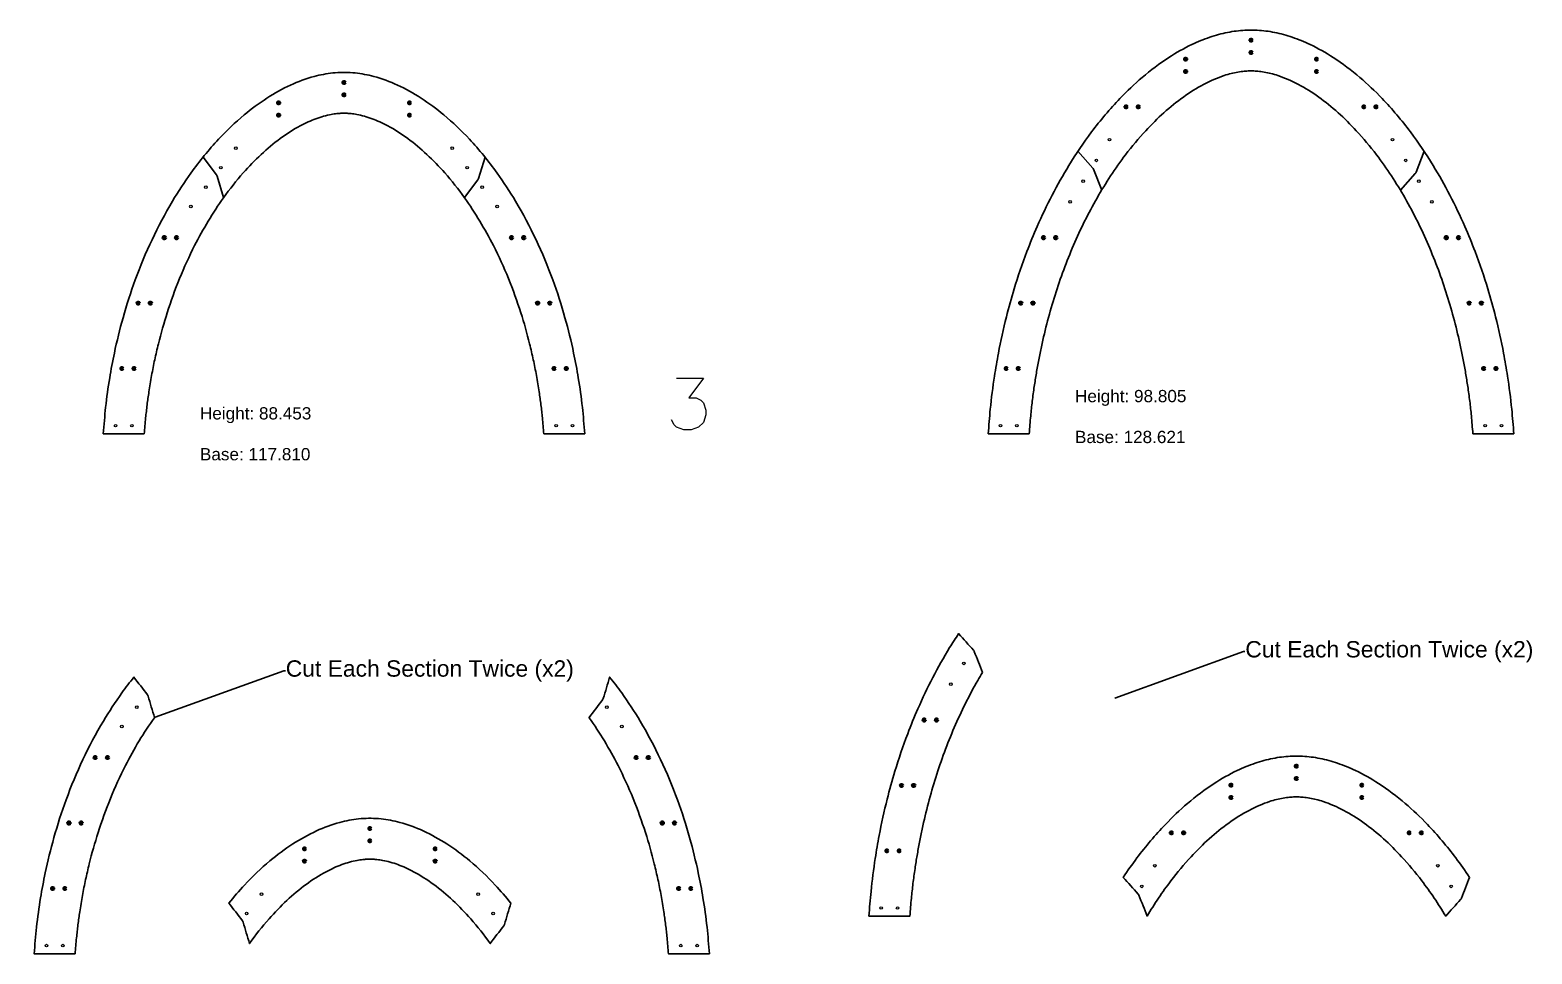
# Model space of a CAD drawing. Header units: inches. Extents: x 4 to 687, y -2 to 242.
# Drawn here: x 3.5 to 371, y 3.1 to 229.2 of the extents above; entities that cross this region are included whole.
import ezdxf
from ezdxf import colors
from ezdxf.entities.mleader import LeaderData, LeaderLine
from ezdxf.math import Vec2, Vec3

# ---------------------------------------------------------------- set-up
doc = ezdxf.new("R2010")
doc.units = ezdxf.units.IN
doc.header["$MEASUREMENT"] = 0
doc.header["$PDMODE"] = 32
doc.header["$PDSIZE"] = 0.5
for name, color, linetype, lineweight in [('Annotation', 7, 'Continuous', 9), ('Drilling', 3, 'Continuous', 13), ('Engrave', 4, 'Continuous', 50)]:
    doc.layers.add(name, color=color, linetype=linetype, lineweight=lineweight)
doc.styles.get("Standard").update_dxf_attribs({"font": 'Arial.ttf'})

# ---------------------------------------------------------------- blocks, each defined once
blk = doc.blocks.new('*U155')
at = {"layer": 'Engrave'}
blk.add_point((0, 0), dxfattribs=at)
blk = doc.blocks.new('*U156')
at = {"layer": 'Engrave', "color": 0, "linetype": 'ByBlock', "lineweight": -2, "transparency": 16777216}
for p in [(0, 0), (3, 0)]:
    blk.add_blockref('*U155', p, dxfattribs=at)
blk = doc.blocks.new('*U157')
at = {"layer": 'Engrave'}
blk.add_point((0, 0), dxfattribs=at)
blk = doc.blocks.new('*U158')
at = {"layer": 'Engrave', "color": 0, "linetype": 'ByBlock', "lineweight": -2, "transparency": 16777216}
for p in [(0, 0), (3, 0)]:
    blk.add_blockref('*U157', p, dxfattribs=at)
blk = doc.blocks.new('*U159')
at = {"layer": 'Engrave'}
blk.add_point((0, 0), dxfattribs=at)
blk = doc.blocks.new('*U160')
at = {"layer": 'Engrave', "color": 0, "linetype": 'ByBlock', "lineweight": -2, "transparency": 16777216}
for p in [(0, 0), (3, 0)]:
    blk.add_blockref('*U159', p, dxfattribs=at)
blk = doc.blocks.new('*U161')
at = {"layer": 'Engrave'}
blk.add_point((0, 0), dxfattribs=at)
blk = doc.blocks.new('*U162')
at = {"layer": 'Engrave', "color": 0, "linetype": 'ByBlock', "lineweight": -2, "transparency": 16777216}
for p in [(0, 0), (3, 0)]:
    blk.add_blockref('*U161', p, dxfattribs=at)
blk = doc.blocks.new('*U163')
at = {"layer": 'Engrave'}
blk.add_point((0, 0), dxfattribs=at)
blk = doc.blocks.new('*U164')
at = {"layer": 'Engrave', "color": 0, "linetype": 'ByBlock', "lineweight": -2, "transparency": 16777216}
for p in [(0, 0), (3, 0)]:
    blk.add_blockref('*U163', p, dxfattribs=at)
blk = doc.blocks.new('*U165')
at = {"layer": 'Engrave'}
blk.add_point((0, 0), dxfattribs=at)
blk = doc.blocks.new('*U166')
at = {"layer": 'Engrave', "color": 0, "linetype": 'ByBlock', "lineweight": -2, "transparency": 16777216}
for p in [(0, 0), (3, 0)]:
    blk.add_blockref('*U165', p, dxfattribs=at)
blk = doc.blocks.new('*U167')
at = {"layer": 'Engrave'}
blk.add_point((0, 0), dxfattribs=at)
blk = doc.blocks.new('*U168')
at = {"layer": 'Engrave', "color": 0, "linetype": 'ByBlock', "lineweight": -2, "transparency": 16777216}
for p in [(0, 0), (3, 0)]:
    blk.add_blockref('*U167', p, dxfattribs=at)
blk = doc.blocks.new('*U169')
at = {"layer": 'Engrave'}
blk.add_point((0, 0), dxfattribs=at)
blk = doc.blocks.new('*U170')
at = {"layer": 'Engrave', "color": 0, "linetype": 'ByBlock', "lineweight": -2, "transparency": 16777216}
for p in [(0, 0), (3, 0)]:
    blk.add_blockref('*U169', p, dxfattribs=at)
blk = doc.blocks.new('*U171')
at = {"layer": 'Engrave'}
blk.add_point((0, 0), dxfattribs=at)
blk = doc.blocks.new('*U172')
at = {"layer": 'Engrave', "color": 0, "linetype": 'ByBlock', "lineweight": -2, "transparency": 16777216}
for p in [(0, 0), (3, 0)]:
    blk.add_blockref('*U171', p, dxfattribs=at)
blk = doc.blocks.new('*U173')
at = {"layer": 'Engrave'}
blk.add_point((0, 0), dxfattribs=at)
blk = doc.blocks.new('*U174')
at = {"layer": 'Engrave', "color": 0, "linetype": 'ByBlock', "lineweight": -2, "transparency": 16777216}
for p in [(0, 0), (3, 0)]:
    blk.add_blockref('*U173', p, dxfattribs=at)
blk = doc.blocks.new('*U175')
at = {"layer": 'Engrave'}
blk.add_point((0, 0), dxfattribs=at)
blk = doc.blocks.new('*U176')
at = {"layer": 'Engrave', "color": 0, "linetype": 'ByBlock', "lineweight": -2, "transparency": 16777216}
for p in [(0, 0), (3, 0)]:
    blk.add_blockref('*U175', p, dxfattribs=at)
blk = doc.blocks.new('*U185')
at = {"layer": 'Engrave'}
blk.add_point((0, 0), dxfattribs=at)
blk = doc.blocks.new('*U186')
at = {"layer": 'Engrave', "color": 0, "linetype": 'ByBlock', "lineweight": -2, "transparency": 16777216}
for p in [(0, 0), (3, 0)]:
    blk.add_blockref('*U185', p, dxfattribs=at)
blk = doc.blocks.new('*U177')
at = {"layer": 'Engrave'}
blk.add_point((0, 0), dxfattribs=at)
blk = doc.blocks.new('*U178')
at = {"layer": 'Engrave', "color": 0, "linetype": 'ByBlock', "lineweight": -2, "transparency": 16777216}
for p in [(0, 0), (3, 0)]:
    blk.add_blockref('*U177', p, dxfattribs=at)
blk = doc.blocks.new('*U179')
at = {"layer": 'Engrave'}
blk.add_point((0, 0), dxfattribs=at)
blk = doc.blocks.new('*U180')
at = {"layer": 'Engrave', "color": 0, "linetype": 'ByBlock', "lineweight": -2, "transparency": 16777216}
for p in [(0, 0), (3, 0)]:
    blk.add_blockref('*U179', p, dxfattribs=at)
blk = doc.blocks.new('*U181')
at = {"layer": 'Engrave'}
blk.add_point((0, 0), dxfattribs=at)
blk = doc.blocks.new('*U182')
at = {"layer": 'Engrave', "color": 0, "linetype": 'ByBlock', "lineweight": -2, "transparency": 16777216}
for p in [(0, 0), (3, 0)]:
    blk.add_blockref('*U181', p, dxfattribs=at)
blk = doc.blocks.new('*U183')
at = {"layer": 'Engrave'}
blk.add_point((0, 0), dxfattribs=at)
blk = doc.blocks.new('*U184')
at = {"layer": 'Engrave', "color": 0, "linetype": 'ByBlock', "lineweight": -2, "transparency": 16777216}
for p in [(0, 0), (3, 0)]:
    blk.add_blockref('*U183', p, dxfattribs=at)
blk = doc.blocks.new('*U189')
at = {"layer": 'Engrave'}
blk.add_point((0, 0), dxfattribs=at)
blk = doc.blocks.new('*U190')
at = {"layer": 'Engrave', "color": 0, "linetype": 'ByBlock', "lineweight": -2, "transparency": 16777216}
for p in [(0, 0), (3, 0)]:
    blk.add_blockref('*U189', p, dxfattribs=at)
blk = doc.blocks.new('*U191')
at = {"layer": 'Engrave'}
blk.add_point((0, 0), dxfattribs=at)
blk = doc.blocks.new('*U192')
at = {"layer": 'Engrave', "color": 0, "linetype": 'ByBlock', "lineweight": -2, "transparency": 16777216}
for p in [(0, 0), (3, 0)]:
    blk.add_blockref('*U191', p, dxfattribs=at)
blk = doc.blocks.new('*U193')
at = {"layer": 'Engrave'}
blk.add_point((0, 0), dxfattribs=at)
blk = doc.blocks.new('*U194')
at = {"layer": 'Engrave', "color": 0, "linetype": 'ByBlock', "lineweight": -2, "transparency": 16777216}
for p in [(0, 0), (3, 0)]:
    blk.add_blockref('*U193', p, dxfattribs=at)
blk = doc.blocks.new('*U195')
at = {"layer": 'Engrave'}
blk.add_point((0, 0), dxfattribs=at)
blk = doc.blocks.new('*U196')
at = {"layer": 'Engrave', "color": 0, "linetype": 'ByBlock', "lineweight": -2, "transparency": 16777216}
for p in [(0, 0), (3, 0)]:
    blk.add_blockref('*U195', p, dxfattribs=at)
blk = doc.blocks.new('*U197')
at = {"layer": 'Engrave'}
blk.add_point((0, 0), dxfattribs=at)
blk = doc.blocks.new('*U198')
at = {"layer": 'Engrave', "color": 0, "linetype": 'ByBlock', "lineweight": -2, "transparency": 16777216}
for p in [(0, 0), (3, 0)]:
    blk.add_blockref('*U197', p, dxfattribs=at)
blk = doc.blocks.new('*U187')
at = {"layer": 'Engrave'}
blk.add_point((0, 0), dxfattribs=at)
blk = doc.blocks.new('*U188')
at = {"layer": 'Engrave', "color": 0, "linetype": 'ByBlock', "lineweight": -2, "transparency": 16777216}
for p in [(0, 0), (3, 0)]:
    blk.add_blockref('*U187', p, dxfattribs=at)
blk = doc.blocks.new('*U237')
at = {"layer": 'Engrave'}
blk.add_point((0, 0), dxfattribs=at)
blk = doc.blocks.new('*U238')
at = {"layer": 'Engrave', "color": 0, "linetype": 'ByBlock', "lineweight": -2, "transparency": 16777216}
for p in [(0, 0), (3, 0)]:
    blk.add_blockref('*U237', p, dxfattribs=at)
blk = doc.blocks.new('*U239')
at = {"layer": 'Engrave'}
blk.add_point((0, 0), dxfattribs=at)
blk = doc.blocks.new('*U240')
at = {"layer": 'Engrave', "color": 0, "linetype": 'ByBlock', "lineweight": -2, "transparency": 16777216}
for p in [(0, 0), (3, 0)]:
    blk.add_blockref('*U239', p, dxfattribs=at)
blk = doc.blocks.new('*U241')
at = {"layer": 'Engrave'}
blk.add_point((0, 0), dxfattribs=at)
blk = doc.blocks.new('*U242')
at = {"layer": 'Engrave', "color": 0, "linetype": 'ByBlock', "lineweight": -2, "transparency": 16777216}
for p in [(0, 0), (3, 0)]:
    blk.add_blockref('*U241', p, dxfattribs=at)
blk = doc.blocks.new('*U243')
at = {"layer": 'Engrave'}
blk.add_point((0, 0), dxfattribs=at)
blk = doc.blocks.new('*U244')
at = {"layer": 'Engrave', "color": 0, "linetype": 'ByBlock', "lineweight": -2, "transparency": 16777216}
for p in [(0, 0), (3, 0)]:
    blk.add_blockref('*U243', p, dxfattribs=at)
blk = doc.blocks.new('*U245')
at = {"layer": 'Engrave'}
blk.add_point((0, 0), dxfattribs=at)
blk = doc.blocks.new('*U246')
at = {"layer": 'Engrave', "color": 0, "linetype": 'ByBlock', "lineweight": -2, "transparency": 16777216}
for p in [(0, 0), (3, 0)]:
    blk.add_blockref('*U245', p, dxfattribs=at)
blk = doc.blocks.new('*U247')
at = {"layer": 'Engrave'}
blk.add_point((0, 0), dxfattribs=at)
blk = doc.blocks.new('*U248')
at = {"layer": 'Engrave', "color": 0, "linetype": 'ByBlock', "lineweight": -2, "transparency": 16777216}
for p in [(0, 0), (3, 0)]:
    blk.add_blockref('*U247', p, dxfattribs=at)
blk = doc.blocks.new('*U251')
at = {"layer": 'Engrave'}
blk.add_point((0, 0), dxfattribs=at)
blk = doc.blocks.new('*U252')
at = {"layer": 'Engrave', "color": 0, "linetype": 'ByBlock', "lineweight": -2, "transparency": 16777216}
for p in [(0, 0), (3, 0)]:
    blk.add_blockref('*U251', p, dxfattribs=at)
blk = doc.blocks.new('*U253')
at = {"layer": 'Engrave'}
blk.add_point((0, 0), dxfattribs=at)
blk = doc.blocks.new('*U254')
at = {"layer": 'Engrave', "color": 0, "linetype": 'ByBlock', "lineweight": -2, "transparency": 16777216}
for p in [(0, 0), (3, 0)]:
    blk.add_blockref('*U253', p, dxfattribs=at)
blk = doc.blocks.new('*U249')
at = {"layer": 'Engrave'}
blk.add_point((0, 0), dxfattribs=at)
blk = doc.blocks.new('*U250')
at = {"layer": 'Engrave', "color": 0, "linetype": 'ByBlock', "lineweight": -2, "transparency": 16777216}
for p in [(0, 0), (3, 0)]:
    blk.add_blockref('*U249', p, dxfattribs=at)
blk = doc.blocks.new('*U261')
at = {"layer": 'Engrave'}
blk.add_point((0, 0), dxfattribs=at)
blk = doc.blocks.new('*U262')
at = {"layer": 'Engrave', "color": 0, "linetype": 'ByBlock', "lineweight": -2, "transparency": 16777216}
for p in [(0, 0), (3, 0)]:
    blk.add_blockref('*U261', p, dxfattribs=at)
blk = doc.blocks.new('*U263')
at = {"layer": 'Engrave'}
blk.add_point((0, 0), dxfattribs=at)
blk = doc.blocks.new('*U264')
at = {"layer": 'Engrave', "color": 0, "linetype": 'ByBlock', "lineweight": -2, "transparency": 16777216}
for p in [(0, 0), (3, 0)]:
    blk.add_blockref('*U263', p, dxfattribs=at)
blk = doc.blocks.new('*U265')
at = {"layer": 'Engrave'}
blk.add_point((0, 0), dxfattribs=at)
blk = doc.blocks.new('*U266')
at = {"layer": 'Engrave', "color": 0, "linetype": 'ByBlock', "lineweight": -2, "transparency": 16777216}
for p in [(0, 0), (3, 0)]:
    blk.add_blockref('*U265', p, dxfattribs=at)
blk = doc.blocks.new('*U267')
at = {"layer": 'Engrave'}
blk.add_point((0, 0), dxfattribs=at)
blk = doc.blocks.new('*U268')
at = {"layer": 'Engrave', "color": 0, "linetype": 'ByBlock', "lineweight": -2, "transparency": 16777216}
for p in [(0, 0), (3, 0)]:
    blk.add_blockref('*U267', p, dxfattribs=at)
blk = doc.blocks.new('*U269')
at = {"layer": 'Engrave'}
blk.add_point((0, 0), dxfattribs=at)
blk = doc.blocks.new('*U270')
at = {"layer": 'Engrave', "color": 0, "linetype": 'ByBlock', "lineweight": -2, "transparency": 16777216}
for p in [(0, 0), (3, 0)]:
    blk.add_blockref('*U269', p, dxfattribs=at)
blk = doc.blocks.new('*U273')
at = {"layer": 'Engrave'}
blk.add_point((0, 0), dxfattribs=at)
blk = doc.blocks.new('*U274')
at = {"layer": 'Engrave', "color": 0, "linetype": 'ByBlock', "lineweight": -2, "transparency": 16777216}
for p in [(0, 0), (3, 0)]:
    blk.add_blockref('*U273', p, dxfattribs=at)
blk = doc.blocks.new('*U271')
at = {"layer": 'Engrave'}
blk.add_point((0, 0), dxfattribs=at)
blk = doc.blocks.new('*U272')
at = {"layer": 'Engrave', "color": 0, "linetype": 'ByBlock', "lineweight": -2, "transparency": 16777216}
for p in [(0, 0), (3, 0)]:
    blk.add_blockref('*U271', p, dxfattribs=at)
blk = doc.blocks.new('*U275')
at = {"layer": 'Engrave'}
blk.add_point((0, 0), dxfattribs=at)
blk = doc.blocks.new('*U276')
at = {"layer": 'Engrave', "color": 0, "linetype": 'ByBlock', "lineweight": -2, "transparency": 16777216}
for p in [(0, 0), (3, 0)]:
    blk.add_blockref('*U275', p, dxfattribs=at)
blk = doc.blocks.new('*U277')
at = {"layer": 'Engrave'}
blk.add_point((0, 0), dxfattribs=at)
blk = doc.blocks.new('*U278')
at = {"layer": 'Engrave', "color": 0, "linetype": 'ByBlock', "lineweight": -2, "transparency": 16777216}
for p in [(0, 0), (3, 0)]:
    blk.add_blockref('*U277', p, dxfattribs=at)
blk = doc.blocks.new('*U279')
at = {"layer": 'Engrave'}
blk.add_point((0, 0), dxfattribs=at)
blk = doc.blocks.new('*U280')
at = {"layer": 'Engrave', "color": 0, "linetype": 'ByBlock', "lineweight": -2, "transparency": 16777216}
for p in [(0, 0), (3, 0)]:
    blk.add_blockref('*U279', p, dxfattribs=at)

msp = doc.modelspace()

# ---------------------------------------------------------------- linework, layer by layer
for p, q in [((259.94, 199.49), (263.59, 195.4)), ((344.66, 199.49), (342.68, 194.38)), ((45.87, 198.06), (49.18, 193.72)), ((114.86, 198.06), (113.29, 192.82)), ((265.76, 189.99), (263.78, 195.1)), ((50.91, 188.16), (49.35, 193.4)), ((109.82, 188.16), (113.13, 192.5)), ((338.84, 189.99), (342.49, 194.07)), ((21.46, 130.36), (31.49, 130.36)), ((129.23, 130.36), (139.27, 130.36)), ((237.99, 130.36), (248.02, 130.36)), ((356.58, 130.36), (366.61, 130.36))]:
    msp.add_line(p, q)
for points, knots in [([(237.99, 130.36), (238.14, 132.37), (238.5, 137.1), (239.36, 143.68), (240.64, 151.22), (242.21, 158.34), (244.52, 166.65), (247.03, 174.05), (250.15, 181.7), (253.52, 188.78), (257.89, 196.54), (263.32, 204.56), (269.36, 211.75), (275.74, 217.82), (281.63, 222.28), (287.26, 225.47), (292.1, 227.46), (296.46, 228.66), (299.87, 229.11), (301.8, 229.16), (302.3, 229.16)], [0, 0, 0, 0, 9.558963, 22.447899, 31.403828, 45.750678, 56.957215, 72.249697, 82.725881, 96.057807, 109.307282, 124.882223, 141.850524, 153.657793, 166.513956, 176.730128, 184.178553, 191.276703, 198.048576, 200.412725, 200.412725, 200.412725, 200.412725]), ([(366.61, 130.36), (366.45, 132.37), (366.09, 137.1), (365.23, 143.68), (363.95, 151.22), (362.38, 158.34), (360.08, 166.65), (357.56, 174.05), (354.44, 181.7), (351.07, 188.78), (346.7, 196.54), (341.28, 204.56), (335.23, 211.75), (328.86, 217.82), (322.96, 222.28), (317.34, 225.47), (312.49, 227.46), (308.14, 228.66), (304.73, 229.11), (302.8, 229.16), (302.3, 229.16)], [0, 0, 0, 0, 9.558963, 22.447899, 31.403828, 45.750678, 56.957215, 72.249697, 82.725881, 96.057807, 109.307282, 124.882223, 141.850524, 153.657793, 166.513956, 176.730128, 184.178553, 191.276703, 198.048576, 200.412725, 200.412725, 200.412725, 200.412725]), ([(21.46, 130.36), (21.63, 132.52), (21.99, 137.1), (22.92, 143.69), (24.29, 151.03), (26.26, 159.07), (29.26, 168.37), (33.23, 177.93), (37.85, 186.66), (43.26, 194.93), (49.06, 202.09), (55.4, 208.16), (61.33, 212.58), (67.07, 215.79), (72.53, 217.82), (76.88, 218.65), (79.34, 218.81), (80.26, 218.81), (80.36, 218.81)], [0, 0, 0, 0, 10.270593, 21.73573, 31.519656, 45.582042, 60.919548, 77.731039, 94.550371, 107.591265, 124.47983, 138.046093, 149.023123, 159.439634, 169.10496, 176.444361, 180.296817, 180.786068, 180.786068, 180.786068, 180.786068]), ([(139.27, 130.36), (139.09, 132.52), (138.73, 137.1), (137.8, 143.69), (136.43, 151.03), (134.46, 159.07), (131.47, 168.37), (127.49, 177.93), (122.87, 186.66), (117.46, 194.93), (111.66, 202.09), (105.32, 208.16), (99.39, 212.58), (93.65, 215.79), (88.19, 217.82), (83.85, 218.65), (81.38, 218.81), (80.46, 218.81), (80.36, 218.81)], [0, 0, 0, 0, 10.270593, 21.73573, 31.519656, 45.582042, 60.919548, 77.731039, 94.550371, 107.591265, 124.47983, 138.046093, 149.023123, 159.439634, 169.10496, 176.444361, 180.296817, 180.786068, 180.786068, 180.786068, 180.786068]), ([(248.02, 130.36), (248.13, 131.86), (248.25, 133.33), (248.44, 135.35), (248.5, 135.94), (248.63, 137.14), (248.7, 137.74), (248.92, 139.55), (249.08, 140.76), (249.42, 143.06), (249.59, 144.15), (249.96, 146.32), (250.15, 147.39), (250.56, 149.54), (250.78, 150.61), (251.47, 153.81), (251.98, 155.93), (253.09, 160.15), (253.7, 162.25), (255.66, 168.47), (257.16, 172.54), (260.58, 180.47), (262.49, 184.33), (266.74, 191.75), (269.06, 195.31), (273.17, 200.7), (274.81, 202.67), (277.97, 206.08), (279.46, 207.56), (282.53, 210.32), (284.12, 211.61), (287.36, 213.94), (289.03, 214.98), (292.38, 216.76), (294.07, 217.49), (296.87, 218.4), (297.99, 218.69), (299.61, 218.97), (300.14, 219.04), (301.09, 219.13), (301.51, 219.15), (302.06, 219.16), (302.18, 219.16), (302.29, 219.16)], [1.206052, 1.206052, 1.206052, 1.206052, 8.424249, 8.424249, 11.507968, 11.507968, 14.591686, 14.591686, 20.759123, 20.759123, 26.289396, 26.289396, 31.819669, 31.819669, 37.349942, 37.349942, 48.410487, 48.410487, 59.471033, 59.471033, 81.592124, 81.592124, 103.713215, 103.713215, 125.834307, 125.834307, 139.450749, 139.450749, 150.813054, 150.813054, 162.17536, 162.17536, 173.537665, 173.537665, 184.89997, 184.89997, 192.591366, 192.591366, 196.346134, 196.346134, 199.572755, 199.572755, 200.412725, 200.412725, 200.412725, 200.412725]), ([(356.58, 130.36), (356.46, 131.86), (356.35, 133.33), (356.16, 135.35), (356.1, 135.94), (355.97, 137.14), (355.9, 137.74), (355.68, 139.55), (355.51, 140.76), (355.17, 143.06), (355, 144.15), (354.63, 146.32), (354.44, 147.39), (354.03, 149.54), (353.81, 150.61), (353.12, 153.81), (352.62, 155.93), (351.5, 160.15), (350.9, 162.25), (348.94, 168.47), (347.43, 172.54), (344.01, 180.47), (342.1, 184.33), (337.86, 191.75), (335.53, 195.31), (331.42, 200.7), (329.78, 202.67), (326.62, 206.08), (325.14, 207.56), (322.06, 210.32), (320.48, 211.61), (317.23, 213.94), (315.56, 214.98), (312.21, 216.76), (310.52, 217.49), (307.72, 218.4), (306.6, 218.69), (304.98, 218.97), (304.46, 219.04), (303.51, 219.13), (303.08, 219.15), (302.53, 219.16), (302.42, 219.16), (302.3, 219.16)], [1.206052, 1.206052, 1.206052, 1.206052, 8.424249, 8.424249, 11.507968, 11.507968, 14.591686, 14.591686, 20.759123, 20.759123, 26.289396, 26.289396, 31.819669, 31.819669, 37.349942, 37.349942, 48.410487, 48.410487, 59.471033, 59.471033, 81.592124, 81.592124, 103.713215, 103.713215, 125.834307, 125.834307, 139.450749, 139.450749, 150.813054, 150.813054, 162.17536, 162.17536, 173.537665, 173.537665, 184.89997, 184.89997, 192.591366, 192.591366, 196.346134, 196.346134, 199.572755, 199.572755, 200.412725, 200.412725, 200.412725, 200.412725]), ([(31.49, 130.36), (31.6, 131.69), (31.7, 132.99), (31.87, 134.79), (31.93, 135.32), (32.05, 136.38), (32.11, 136.91), (32.31, 138.51), (32.46, 139.58), (32.82, 141.97), (33.04, 143.29), (33.52, 145.91), (33.77, 147.21), (34.33, 149.8), (34.62, 151.09), (35.58, 154.94), (36.3, 157.48), (38.91, 165.67), (41.14, 171.18), (45.9, 180.52), (48.26, 184.46), (52.4, 190.25), (54, 192.28), (57.09, 195.78), (58.55, 197.29), (61.57, 200.11), (63.14, 201.43), (66.35, 203.79), (67.99, 204.84), (70.93, 206.41), (72.22, 207), (74.76, 207.93), (76.01, 208.28), (77.7, 208.59), (78.17, 208.66), (78.94, 208.75), (79.25, 208.77), (79.74, 208.8), (79.93, 208.81), (80.19, 208.81), (80.27, 208.81), (80.35, 208.81), (80.35, 208.81), (80.35, 208.81), (80.35, 208.81), (80.36, 208.81), (80.36, 208.81), (80.36, 208.81)], [1.265968, 1.265968, 1.265968, 1.265968, 7.666515, 7.666515, 10.43419, 10.43419, 13.201864, 13.201864, 18.737214, 18.737214, 25.507193, 25.507193, 32.277173, 32.277173, 39.047153, 39.047153, 52.587113, 52.587113, 83.168983, 83.168983, 107.134034, 107.134034, 120.952474, 120.952474, 132.402906, 132.402906, 143.853337, 143.853337, 155.303769, 155.303769, 164.121226, 164.121226, 172.938683, 172.938683, 176.307598, 176.307598, 178.643052, 178.643052, 180.153311, 180.153311, 180.786068, 180.786068, 180.786068, 180.81195, 180.81195, 180.81195, 180.829482, 180.829482, 180.829482, 180.829482]), ([(129.23, 130.36), (129.13, 131.69), (129.02, 132.99), (128.85, 134.79), (128.79, 135.32), (128.68, 136.38), (128.61, 136.91), (128.42, 138.51), (128.27, 139.58), (127.9, 141.97), (127.68, 143.29), (127.21, 145.91), (126.95, 147.21), (126.4, 149.8), (126.1, 151.09), (125.14, 154.94), (124.42, 157.48), (121.81, 165.67), (119.58, 171.18), (114.82, 180.52), (112.46, 184.46), (108.33, 190.25), (106.72, 192.28), (103.63, 195.78), (102.17, 197.29), (99.15, 200.11), (97.58, 201.43), (94.38, 203.79), (92.73, 204.84), (89.79, 206.41), (88.5, 207), (85.96, 207.93), (84.72, 208.28), (83.02, 208.59), (82.56, 208.66), (81.78, 208.75), (81.47, 208.77), (80.98, 208.8), (80.79, 208.81), (80.53, 208.81), (80.46, 208.81), (80.38, 208.81), (80.37, 208.81), (80.37, 208.81), (80.37, 208.81), (80.37, 208.81), (80.36, 208.81), (80.36, 208.81)], [1.265968, 1.265968, 1.265968, 1.265968, 7.666515, 7.666515, 10.43419, 10.43419, 13.201864, 13.201864, 18.737214, 18.737214, 25.507193, 25.507193, 32.277173, 32.277173, 39.047153, 39.047153, 52.587113, 52.587113, 83.168983, 83.168983, 107.134034, 107.134034, 120.952474, 120.952474, 132.402906, 132.402906, 143.853337, 143.853337, 155.303769, 155.303769, 164.121226, 164.121226, 172.938683, 172.938683, 176.307598, 176.307598, 178.643052, 178.643052, 180.153311, 180.153311, 180.786068, 180.786068, 180.786068, 180.81195, 180.81195, 180.81195, 180.829482, 180.829482, 180.829482, 180.829482]), ([(236.57, 71.97), (235.91, 73.68), (235.25, 75.38), (234.59, 77.08), (234.55, 77.2), (234.49, 77.3), (234.41, 77.39), (233.19, 78.75), (231.97, 80.11), (230.75, 81.47), (230, 80.34), (227.76, 76.84), (224.34, 70.76), (220.97, 63.69), (217.85, 56.04), (215.33, 48.64), (213.03, 40.32), (211.46, 33.2), (210.18, 25.67), (209.32, 19.09), (208.96, 14.36), (208.8, 12.34), (212.15, 12.34), (215.49, 12.34), (218.83, 12.34), (218.95, 13.85), (219.06, 15.31), (219.25, 17.33), (219.31, 17.93), (219.44, 19.13), (219.51, 19.73), (219.73, 21.54), (219.9, 22.75), (220.24, 25.05), (220.41, 26.14), (220.78, 28.3), (220.97, 29.38), (221.38, 31.52), (221.6, 32.59), (222.29, 35.8), (222.8, 37.92), (223.91, 42.14), (224.51, 44.23), (226.47, 50.46), (227.98, 54.53), (231.4, 62.46), (233.31, 66.32), (235.81, 70.68), (236.19, 71.33), (236.57, 71.97)], [0, 0, 0, 0, 1, 1, 1, 1.359072, 1.359072, 1.359072, 2.359072, 2.359072, 2.359072, 8.782548, 22.032023, 35.363948, 45.840133, 61.132615, 72.339151, 86.686002, 95.641931, 108.530866, 118.08983, 118.08983, 118.08983, 119.08983, 119.08983, 119.08983, 126.308027, 126.308027, 129.391746, 129.391746, 132.475464, 132.475464, 138.642902, 138.642902, 144.173174, 144.173174, 149.703447, 149.703447, 155.23372, 155.23372, 166.294266, 166.294266, 177.354811, 177.354811, 199.475902, 199.475902, 221.596993, 221.596993, 225.495156, 225.495156, 225.495156, 225.495156]), ([(33.99, 60.94), (33.47, 62.68), (32.95, 64.42), (32.43, 66.17), (32.39, 66.28), (32.34, 66.39), (32.26, 66.49), (31.16, 67.94), (30.05, 69.38), (28.95, 70.83), (27.93, 69.56), (25.28, 66.08), (20.94, 59.43), (16.31, 50.71), (12.34, 41.14), (9.34, 31.84), (7.37, 23.8), (6.01, 16.47), (5.08, 9.87), (4.71, 5.29), (4.54, 3.13), (7.88, 3.13), (11.23, 3.13), (14.57, 3.13), (14.68, 4.46), (14.78, 5.76), (14.96, 7.56), (15.01, 8.1), (15.13, 9.16), (15.19, 9.69), (15.39, 11.28), (15.54, 12.35), (15.9, 14.74), (16.12, 16.06), (16.6, 18.68), (16.85, 19.98), (17.41, 22.57), (17.71, 23.86), (18.66, 27.71), (19.38, 30.26), (21.99, 38.44), (24.22, 43.95), (28.98, 53.29), (31.34, 57.23), (33.97, 60.91), (33.98, 60.93), (33.99, 60.94)], [0, 0, 0, 0, 1, 1, 1, 1.360306, 1.360306, 1.360306, 2.360306, 2.360306, 2.360306, 10.045235, 23.086129, 39.905461, 56.716952, 72.054458, 86.116844, 95.900771, 107.365907, 117.6365, 117.6365, 117.6365, 118.6365, 118.6365, 118.6365, 125.037047, 125.037047, 127.804721, 127.804721, 130.572396, 130.572396, 136.107745, 136.107745, 142.877725, 142.877725, 149.647705, 149.647705, 156.417685, 156.417685, 169.957645, 169.957645, 200.539514, 200.539514, 224.504566, 224.504566, 224.578073, 224.578073, 224.578073, 224.578073]), ([(169.77, 3.13), (166.42, 3.13), (163.08, 3.13), (159.74, 3.13), (159.63, 4.46), (159.52, 5.76), (159.35, 7.56), (159.3, 8.1), (159.18, 9.16), (159.12, 9.69), (158.92, 11.28), (158.77, 12.35), (158.41, 14.74), (158.18, 16.06), (157.71, 18.68), (157.45, 19.98), (156.9, 22.57), (156.6, 23.86), (155.65, 27.71), (154.93, 30.26), (152.32, 38.44), (150.08, 43.95), (145.33, 53.29), (142.97, 57.23), (140.33, 60.91), (140.33, 60.93), (140.32, 60.94), (141.42, 62.38), (142.53, 63.83), (143.63, 65.28), (143.7, 65.37), (143.76, 65.48), (143.8, 65.6), (144.32, 67.34), (144.84, 69.08), (145.36, 70.83), (146.38, 69.56), (149.03, 66.08), (153.37, 59.43), (157.99, 50.71), (161.97, 41.14), (164.96, 31.84), (166.93, 23.8), (168.3, 16.47), (169.23, 9.87), (169.6, 5.29), (169.77, 3.13)], [0, 0, 0, 0, 1, 1, 1, 7.400546, 7.400546, 10.168221, 10.168221, 12.935896, 12.935896, 18.471245, 18.471245, 25.241225, 25.241225, 32.011205, 32.011205, 38.781185, 38.781185, 52.321144, 52.321144, 82.903014, 82.903014, 106.868066, 106.868066, 106.941572, 106.941572, 106.941572, 107.941572, 107.941572, 107.941572, 108.301878, 108.301878, 108.301878, 109.301878, 109.301878, 109.301878, 116.986807, 130.027702, 146.847034, 163.658524, 178.99603, 193.058416, 202.842343, 214.30748, 224.578073, 224.578073, 224.578073, 224.578073]), ([(313.4, 41.52), (313.51, 41.52), (313.63, 41.52), (314.18, 41.51), (314.61, 41.48), (315.56, 41.4), (316.08, 41.33), (317.7, 41.04), (318.82, 40.76), (321.62, 39.85), (323.31, 39.11), (326.66, 37.34), (328.33, 36.29), (331.58, 33.97), (333.16, 32.68), (336.23, 29.92), (337.72, 28.44), (340.88, 25.02), (342.52, 23.06), (346.18, 18.25), (348.13, 15.35), (349.94, 12.34), (351.16, 13.7), (352.37, 15.07), (353.59, 16.43), (353.67, 16.52), (353.74, 16.62), (353.78, 16.73), (354.44, 18.44), (355.1, 20.14), (355.76, 21.84), (354.69, 23.45), (351.5, 27.96), (346.33, 34.11), (339.95, 40.18), (334.06, 44.64), (328.44, 47.82), (323.59, 49.82), (319.24, 51.01), (315.82, 51.47), (313.9, 51.52), (313.4, 51.52), (312.9, 51.52), (310.97, 51.47), (307.55, 51.01), (303.2, 49.82), (298.35, 47.82), (292.73, 44.64), (286.84, 40.18), (280.46, 34.11), (275.29, 27.96), (272.11, 23.45), (271.03, 21.84), (272.25, 20.48), (273.47, 19.12), (274.69, 17.76), (274.77, 17.67), (274.83, 17.57), (274.88, 17.45), (275.54, 15.75), (276.2, 14.05), (276.85, 12.34), (278.66, 15.35), (280.61, 18.25), (284.27, 23.06), (285.91, 25.02), (289.07, 28.44), (290.56, 29.92), (293.63, 32.68), (295.22, 33.97), (298.46, 36.29), (300.13, 37.34), (303.48, 39.11), (305.17, 39.85), (307.97, 40.76), (309.09, 41.04), (310.71, 41.33), (311.23, 41.4), (312.19, 41.48), (312.61, 41.51), (313.16, 41.52), (313.28, 41.52), (313.39, 41.52)], [0, 0, 0, 0, 0.83997, 0.83997, 4.066592, 4.066592, 7.821359, 7.821359, 15.512755, 15.512755, 26.87506, 26.87506, 38.237366, 38.237366, 49.599671, 49.599671, 60.961977, 60.961977, 74.578419, 74.578419, 92.801347, 92.801347, 92.801347, 93.801347, 93.801347, 93.801347, 94.16042, 94.16042, 94.16042, 95.16042, 95.16042, 95.16042, 104.311885, 121.280187, 133.087455, 145.943618, 156.15979, 163.608216, 170.706365, 177.478238, 179.842388, 179.842388, 179.842388, 182.206538, 188.97841, 196.07656, 203.524985, 213.741157, 226.59732, 238.404589, 255.37289, 264.524356, 264.524356, 264.524356, 265.524356, 265.524356, 265.524356, 265.883428, 265.883428, 265.883428, 266.883428, 266.883428, 266.883428, 285.106356, 285.106356, 298.722799, 298.722799, 310.085104, 310.085104, 321.44741, 321.44741, 332.809715, 332.809715, 344.17202, 344.17202, 351.863416, 351.863416, 355.618183, 355.618183, 358.844805, 358.844805, 359.684775, 359.684775, 359.684775, 359.684775]), ([(55.51, 11.2), (55.58, 11.1), (55.64, 10.99), (55.67, 10.88), (56.19, 9.14), (56.71, 7.39), (57.23, 5.65), (58.74, 7.75), (60.33, 9.77), (63.41, 13.27), (64.87, 14.78), (67.9, 17.6), (69.46, 18.91), (72.67, 21.27), (74.32, 22.32), (77.26, 23.89), (78.55, 24.48), (81.09, 25.42), (82.33, 25.76), (84.03, 26.08), (84.49, 26.15), (85.27, 26.23), (85.58, 26.26), (86.07, 26.28), (86.26, 26.29), (86.52, 26.29), (86.59, 26.29), (86.67, 26.29), (86.67, 26.29), (86.68, 26.29), (86.68, 26.29), (86.68, 26.29), (86.68, 26.29), (86.69, 26.29), (86.69, 26.29), (86.69, 26.29), (86.69, 26.29), (86.7, 26.29), (86.7, 26.29), (86.7, 26.29), (86.78, 26.29), (86.86, 26.29), (87.12, 26.29), (87.3, 26.28), (87.79, 26.26), (88.1, 26.23), (88.88, 26.15), (89.35, 26.08), (91.04, 25.76), (92.29, 25.42), (94.83, 24.48), (96.12, 23.89), (99.05, 22.32), (100.7, 21.27), (103.91, 18.91), (105.48, 17.6), (108.5, 14.78), (109.96, 13.27), (113.04, 9.77), (114.63, 7.75), (116.14, 5.65), (117.24, 7.09), (118.35, 8.54), (119.45, 9.99), (119.53, 10.08), (119.58, 10.19), (119.62, 10.31), (120.14, 12.05), (120.66, 13.8), (121.18, 15.54), (119.96, 17.05), (116.81, 20.69), (111.65, 25.64), (105.72, 30.07), (99.97, 33.28), (94.52, 35.3), (90.17, 36.13), (87.71, 36.29), (86.79, 36.29), (86.69, 36.29), (86.58, 36.29), (85.67, 36.29), (83.2, 36.13), (78.85, 35.3), (73.4, 33.28), (67.65, 30.07), (61.72, 25.64), (56.56, 20.69), (53.41, 17.05), (52.19, 15.54), (53.3, 14.09), (54.4, 12.65), (55.51, 11.2)], [0, 0, 0, 0, 0.360306, 0.360306, 0.360306, 1.360306, 1.360306, 1.360306, 15.105239, 15.105239, 26.555671, 26.555671, 38.006102, 38.006102, 49.456534, 49.456534, 58.273991, 58.273991, 67.091448, 67.091448, 70.460362, 70.460362, 72.795817, 72.795817, 74.306076, 74.306076, 74.938833, 74.938833, 74.938833, 74.964715, 74.964715, 74.964715, 74.982247, 74.982247, 74.982247, 74.999779, 74.999779, 74.999779, 75.025661, 75.025661, 75.025661, 75.658418, 75.658418, 77.168677, 77.168677, 79.504131, 79.504131, 82.873046, 82.873046, 91.690503, 91.690503, 100.50796, 100.50796, 111.958392, 111.958392, 123.408823, 123.408823, 134.859255, 134.859255, 148.604188, 148.604188, 148.604188, 149.604188, 149.604188, 149.604188, 149.964494, 149.964494, 149.964494, 150.964494, 150.964494, 150.964494, 160.16813, 173.734392, 184.711423, 195.127933, 204.793259, 212.13266, 215.985117, 216.474367, 216.474367, 216.474367, 216.963618, 220.816075, 228.155476, 237.820802, 248.237312, 259.214343, 272.780605, 281.984241, 281.984241, 281.984241, 282.984241, 282.984241, 282.984241, 282.984241])]:
    msp.add_open_spline(points, degree=3, knots=knots)
for points in [[(263.78, 195.1), (263.73, 195.21), (263.67, 195.31), (263.59, 195.4)], [(49.35, 193.4), (49.31, 193.51), (49.26, 193.62), (49.18, 193.72)], [(113.13, 192.5), (113.2, 192.6), (113.26, 192.71), (113.29, 192.82)], [(342.49, 194.07), (342.57, 194.16), (342.64, 194.26), (342.68, 194.38)]]:
    msp.add_open_spline(points, degree=3)
at = {"layer": 'Annotation'}
msp.add_lwpolyline([(161.71, 143.97), (168.31, 143.97), (164.71, 139.17), (166.51, 139.17), (167.71, 138.57), (168.31, 137.97), (168.91, 136.17), (168.91, 134.97), (168.31, 133.17), (167.11, 131.97), (165.31, 131.37), (163.51, 131.37), (161.71, 131.97), (161.11, 132.57), (160.51, 133.77)], dxfattribs=at)
at = {"layer": 'Drilling'}
for centre in [(267.67, 202.34), (336.93, 202.34), (53.87, 200.25), (106.86, 200.25), (50.21, 195.49), (110.51, 195.49), (264.45, 197.27), (340.14, 197.27), (261.24, 192.2), (343.36, 192.2), (46.56, 190.73), (114.16, 190.73), (258.02, 187.14), (346.57, 187.14), (42.91, 185.97), (117.81, 185.97), (24.47, 132.36), (28.47, 132.36), (132.25, 132.36), (136.25, 132.36), (241, 132.36), (245, 132.36), (359.59, 132.36), (363.59, 132.36), (232.05, 74.19), (228.84, 69.12), (29.64, 63.5), (144.66, 63.5), (25.99, 58.74), (148.32, 58.74), (278.77, 24.69), (348.02, 24.69), (275.55, 19.63), (351.24, 19.63), (60.19, 17.73), (113.18, 17.73), (56.54, 12.97), (116.83, 12.97), (211.82, 14.34), (215.82, 14.34), (7.55, 5.13), (11.55, 5.13), (162.75, 5.13), (166.75, 5.13)]:
    msp.add_circle(centre, 0.323, dxfattribs=at)

# ---------------------------------------------------------------- block references
at = {"layer": 'Engrave'}
for name, p, rotation in [('*U168', (302.3, 226.66), 270), ('*U166', (286.3, 222.01), 270), ('*U158', (80.36, 213.31), 90), ('*U170', (64.36, 208.35), 90), ('*U248', (313.39, 49.02), 270), ('*U246', (297.4, 44.37), 270), ('*U268', (86.68, 30.79), 90), ('*U270', (70.69, 25.83), 90)]:
    msp.add_blockref(name, p, dxfattribs=dict(at, rotation=rotation))
at = {"layer": 'Engrave', "xscale": -1}
for name, p, rotation in [('*U188', (302.3, 226.66), 90), ('*U198', (318.3, 222.01), 90), ('*U186', (80.37, 213.31), 270), ('*U178', (96.36, 208.35), 270), ('*U250', (313.4, 49.02), 90), ('*U254', (329.4, 44.37), 90), ('*U274', (86.69, 30.79), 270), ('*U272', (102.69, 25.83), 270)]:
    msp.add_blockref(name, p, dxfattribs=dict(at, rotation=rotation))
at = {"layer": 'Engrave'}
for name, p in [('*U164', (271.72, 210.36)), ('*U176', (36.39, 178.36)), ('*U162', (251.51, 178.36)), ('*U174', (29.98, 162.36)), ('*U160', (245.94, 162.36)), ('*U172', (25.98, 146.36)), ('*U156', (242.36, 146.36)), ('*U242', (222.33, 60.34)), ('*U266', (19.48, 51.13)), ('*U240', (216.75, 44.34)), ('*U264', (13.06, 35.13)), ('*U244', (282.81, 32.71)), ('*U238', (213.18, 28.34)), ('*U262', (9.06, 19.13))]:
    msp.add_blockref(name, p, dxfattribs=at)
at = {"layer": 'Engrave', "xscale": -1}
for name, p in [('*U196', (332.88, 210.36)), ('*U184', (124.33, 178.36)), ('*U194', (353.08, 178.36)), ('*U182', (130.74, 162.36)), ('*U192', (358.66, 162.36)), ('*U180', (134.75, 146.36)), ('*U190', (362.23, 146.36)), ('*U280', (154.83, 51.13)), ('*U278', (161.24, 35.13)), ('*U252', (343.98, 32.71)), ('*U276', (165.25, 19.13))]:
    msp.add_blockref(name, p, dxfattribs=at)

# ---------------------------------------------------------------- texts
at = {"layer": 'Annotation', "char_height": 3, "attachment_point": 1}
for s, insert in [('Height: 98.805\\P \\PBase: 128.621', (259.23, 141.1)), ('Height: 88.453\\P \\PBase: 117.810', (45.11, 136.88))]:
    msp.add_mtext_dynamic_manual_height_columns(s, width=45.2102, gutter_width=1, heights=[0], dxfattribs=dict(at, insert=insert))

# ---------------------------------------------------------------- leaders
at = {"layer": 'Annotation'}
ml = msp.add_multileader_mtext('Standard', dxfattribs=at)
ml.set_content('\\A1;Cut Each Section Twice (x2) ', color=256)
ml.set_leader_properties()
ml.build(insert=Vec2(0, 0))
ml.multileader.update_dxf_attribs({"text_right_attachment_type": 6, "dogleg_length": 0.36, "arrow_head_size": 0.18})
ctx = ml.context
ctx.base_point, ctx.arrow_head_size, ctx.landing_gap_size, ctx.plane_origin = Vec3(300.81, 77.11), 0.18, 0.09, Vec3(436.35, 41.87)
ctx.right_attachment = 6
notes = []
notes.append((ctx, [(1, (1, 1, 0), (300.45, 77.11), (1, 0), 0.36, [(0, [(268.78, 65.65)], 0, [])])]))
ctx.mtext.insert, ctx.mtext.flow_direction = Vec3(300.9, 79.65), 5
ml = msp.add_multileader_mtext('Standard', dxfattribs=at)
ml.set_content('\\A1;Cut Each Section Twice (x2) ', color=256)
ml.set_leader_properties()
ml.build(insert=Vec2(0, 0))
ml.multileader.update_dxf_attribs({"text_right_attachment_type": 6, "dogleg_length": 0.36, "arrow_head_size": 0.18})
ctx = ml.context
ctx.base_point, ctx.arrow_head_size, ctx.landing_gap_size, ctx.plane_origin = Vec3(66.02, 72.39), 0.18, 0.09, Vec3(201.56, 37.15)
ctx.right_attachment = 6
notes.append((ctx, [(1, (1, 1, 0), (65.66, 72.39), (1, 0), 0.36, [(0, [(33.99, 60.94)], 0, [])])]))
ctx.mtext.insert, ctx.mtext.flow_direction = Vec3(66.11, 74.94), 5
for ctx, leaders in notes:
    for number, flags, end, landing, length, lines in leaders:
        leader = LeaderData()
        leader.index, (leader.has_last_leader_line, leader.has_dogleg_vector, leader.attachment_direction) = number, flags
        leader.last_leader_point, leader.dogleg_vector, leader.dogleg_length = Vec3(end), Vec3(landing), length
        for number, points, colour, breaks in lines:
            line = LeaderLine()
            line.index, line.vertices, line.color, line.breaks = number, Vec3.list(points), colors.encode_raw_color(colour), breaks
            leader.lines.append(line)
        ctx.leaders.append(leader)

doc.saveas('drawing.dxf')
